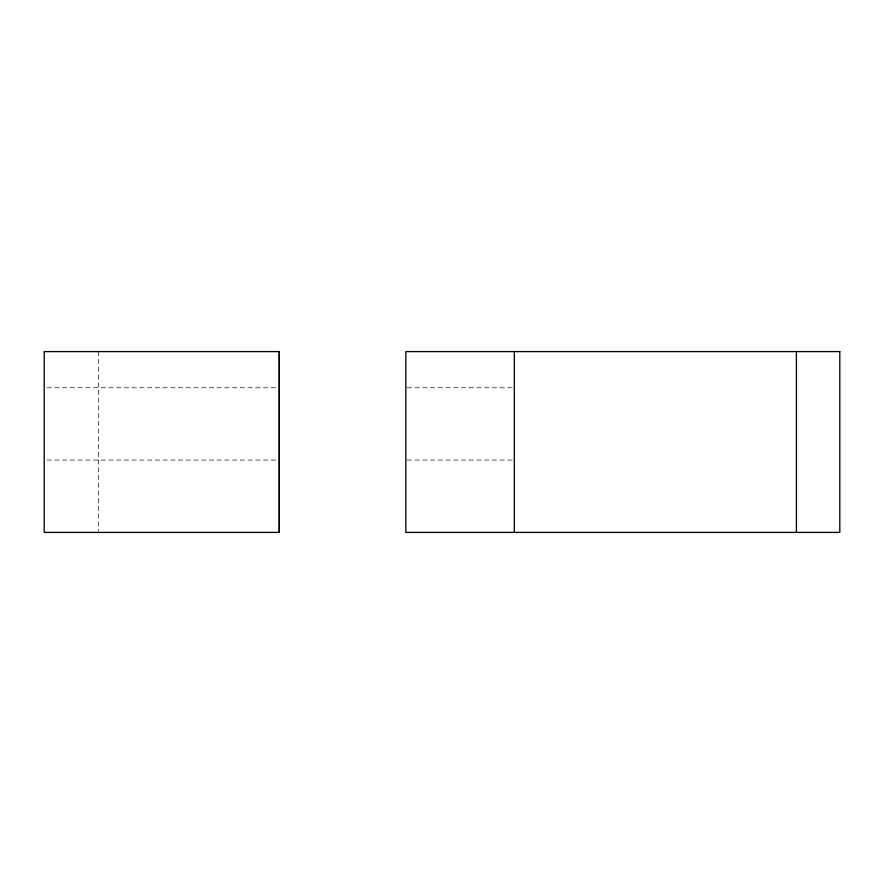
<?xml version="1.0" encoding="UTF-8"?>
<svg xmlns="http://www.w3.org/2000/svg" width="884" height="884" viewBox="0 0 884 884"><rect width="100%" height="100%" fill="white"/><g stroke="black" fill="none" stroke-linecap="round" stroke-linejoin="round"><path stroke-width="0.66" stroke-dasharray="4.42 3.31" d="M46.951 387.756L279.267 387.756M407.215 387.756L514.322 387.756M46.951 460.078L279.267 460.078M407.215 460.078L514.322 460.078M98.444 351.589L98.444 531.03"/><path stroke-width="1.33" d="M279.267 351.589L279.267 532.411L44.2 532.411L44.2 351.589L279.267 351.589L279.267 532.411M796.407 351.589L796.407 532.411M514.322 351.589L514.322 532.411M839.8 351.589L405.833 351.589L405.833 532.411L839.8 532.411L839.8 351.589"/></g></svg>
